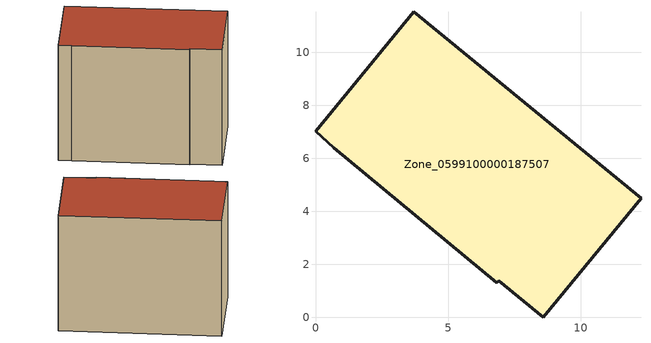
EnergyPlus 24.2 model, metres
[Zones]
Zone_0599100000187507
 floor ground (C_G): 3.71,11.53 12.27,4.49 8.59,0 6.9,1.38 6.83,1.3 0.69,6.39 0,7.01 z0
 wall outside (C_F): 0,7.01 0.69,6.39 6.83,1.3 6.9,1.38 8.59,0 12.27,4.49 3.71,11.53 0,7.01 z0:8.71
 roof outside (C_R): 3.71,11.53 0,7.01 0.69,6.39 6.83,1.3 6.9,1.38 8.59,0 12.27,4.49 z8.71
[BUILDING]
Pand.0599100000187507: North Axis=0; Terrain=City; Loads Convergence Tolerance Value=0.04; Temperature Convergence Tolerance Value=0.4; Solar Distribution=FullExterior; Maximum Number of Warmup Days=25; Minimum Number of Warmup Days=1
[Site:Location]
Rotterdam.The.Hague.AP_ZH_NLD Design_Conditions: Latitude=51.96; Longitude=4.45; Time Zone=1; Elevation=-4.5
[SITE:GROUNDTEMPERATURE:BUILDINGSURFACE]
18, 18, 18, 18, 18, 18, 18, 18, 18, 18, 18, 18
[MATERIAL] Thermal Absorptance=0.9; Solar Absorptance=0.7; Visible Absorptance=0.7
Name | Roughness | Thickness | Conductivity | Density | Specific Heat
G.TI.1946-1964 | MediumSmooth | 0.15 | 1 | 540 | 1210
F.TI.1946-1964 | Rough | 0.3 | 0.857143 | 1920 | 840
R.TI.1946-1964 | MediumRough | 0.2 | 0.277778 | 1500 | 1000
[CONSTRUCTION]
C_G: G.TI.1946-1964
C_F: F.TI.1946-1964
C_R: R.TI.1946-1964
[ZONE]
Zone_0599100000187507: Type=1; Multiplier=1; Ceiling Height=Autocalculate; Volume=Autocalculate; Floor Area=autocalculate; Part of Total Floor Area=Yes
[ZONEINFILTRATION:DESIGNFLOWRATE]
Infil_Zone_0599100000187507: Zone or ZoneList or Space or SpaceList=Zone_0599100000187507; Schedule=AlwaysOn; Design Flow Rate Calculation Method=Flow/Area; Flow Rate per Floor Area=0.003; Constant Term Coefficient=1; Temperature Term Coefficient=0; Velocity Term Coefficient=0; Velocity Squared Term Coefficient=0
[HVACTEMPLATE:ZONE:IDEALLOADSAIRSYSTEM]
Zone_0599100000187507: Maximum Heating Supply Air Temperature=50; Minimum Cooling Supply Air Temperature=13; Maximum Heating Supply Air Humidity Ratio=0.0156; Minimum Cooling Supply Air Humidity Ratio=0.0077; Heating Limit=NoLimit; Cooling Limit=NoLimit; Dehumidification Control Type=ConstantSensibleHeatRatio; Cooling Sensible Heat Ratio=0.7; Dehumidification Setpoint=60; Humidification Control Type=None; Humidification Setpoint=30; Outdoor Air Method=None; Outdoor Air Flow Rate per Person=0.00944; Outdoor Air Flow Rate per Zone Floor Area=0; Outdoor Air Flow Rate per Zone=0; Demand Controlled Ventilation Type=None; Outdoor Air Economizer Type=NoEconomizer; Heat Recovery Type=None; Sensible Heat Recovery Effectiveness=0.7; Latent Heat Recovery Effectiveness=0.65
[ZONECONTROL:THERMOSTAT]
ThermostatControl_Zone_0599100000187507: Zone or ZoneList=Zone_0599100000187507; Control Type Schedule=DualSetpointControlType; Control 1=Thermostat_Zone_0599100000187507; Temperature Difference Between Cutout And Setpoint=0
[THERMOSTATSETPOINT:DUALSETPOINT]
Thermostat_Zone_0599100000187507: Heating Setpoint Temperature Schedule=HeatingSetpoint_Zone_0599100000187507; Cooling Setpoint Temperature Schedule=CoolingSetpoint_Zone_0599100000187507
[SCHEDULE:COMPACT]
HeatingSetpoint_Zone_0599100000187507: Through: 12/31, For: AllDays, Until: 24:00, 21
CoolingSetpoint_Zone_0599100000187507: Through: 12/31, For: AllDays, Until: 24:00, 24
DualSetpointControlType: Through: 12/31, For: AllDays, Until: 24:00, 4
AlwaysOn: Through: 12/31, For: AllDays, Until: 24:00, 1
